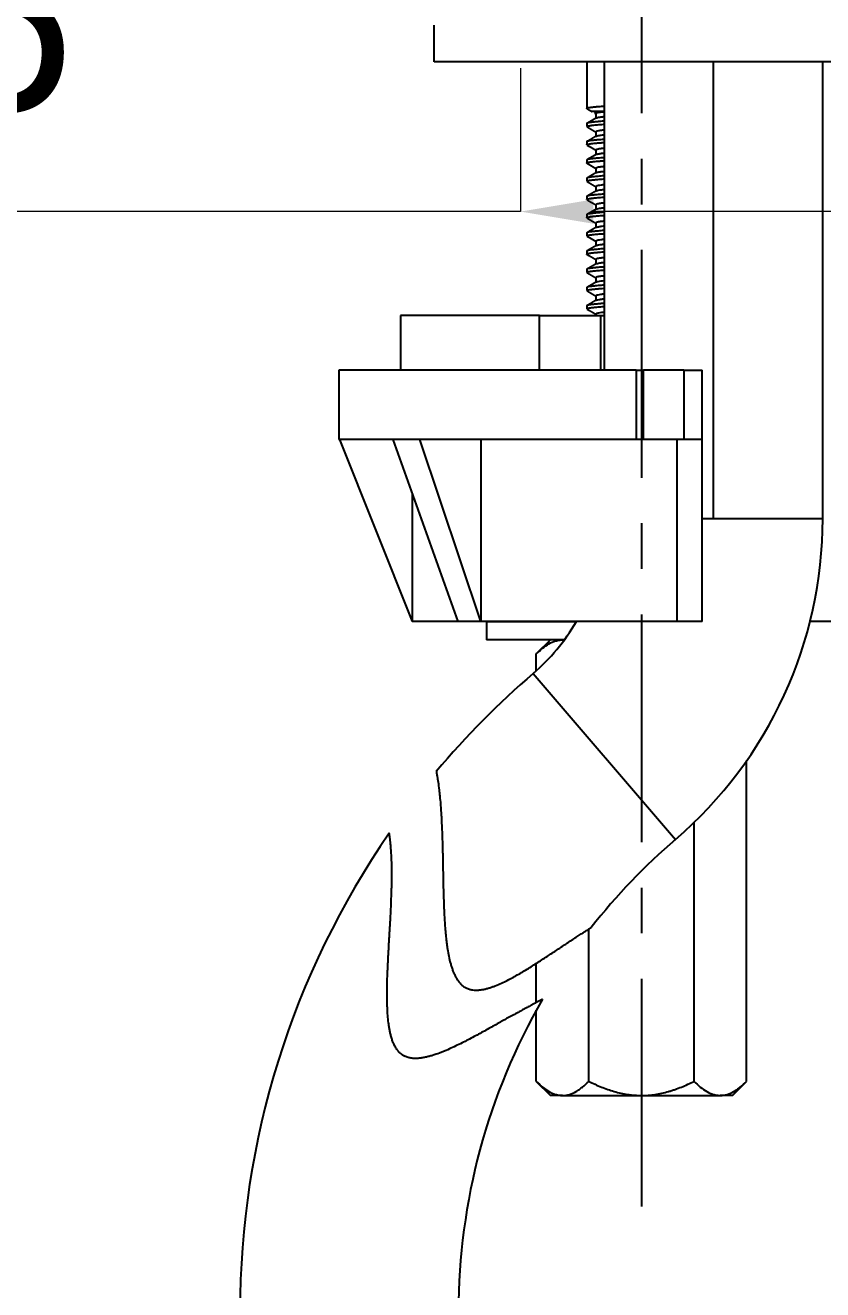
# Model space of a CAD drawing. Extents: x 0 to 1354, y 0 to 992.
# Drawn here: x 294.3 to 338.1, y 211.8 to 281.2 of the extents above; entities that cross this region are included whole.
import ezdxf

# ---------------------------------------------------------------- set-up
doc = ezdxf.new("R2010")
doc.units = 0
doc.header["$LTSCALE"] = 10
doc.header["$MEASUREMENT"] = 0
doc.header["$PDMODE"] = 3
doc.header["$PDSIZE"] = -10
doc.linetypes.add('CENTER', pattern=[2, 1.25, -0.25, 0.25, -0.25])
doc.layers.get('0').update_dxf_attribs({"linetype": 'CONTINUOUS'})
doc.layers.get('DEFPOINTS').update_dxf_attribs({"linetype": 'CONTINUOUS'})
doc.layers.add('1', color=7, linetype='CONTINUOUS')
doc.layers.add('W', color=7, linetype='CONTINUOUS')
doc.styles.add('Daelim Dimension', font='')
doc.styles.get('Daelim Dimension').set_extended_font_data('나눔고딕')
doc.dimstyles.new('DEFAULT', dxfattribs={"dimscale": 2, "dimtxt": 2, "dimasz": 2, "dimexe": 0, "dimexo": 2, "dimgap": 1, "dimtad": 1, "dimdec": 1, "dimzin": 9, "dimdsep": 46, "dimtxsty": 'Daelim Dimension', "dimcen": 0.5, "dimclrd": 252, "dimclre": 252, "dimclrt": 3, "dimadec": 1, "dimazin": 0, "dimtfac": 1, "dimtdec": 1, "dimtix": 1, "dimtmove": 0, "dimatfit": 3, "dimfxl": 1, "dimtolj": 1, "dimtzin": 1, "dimlwd": 9, "dimlwe": 9, "dimarcsym": 0})

# ---------------------------------------------------------------- blocks, each defined once
blk = doc.blocks.new('*D0')
at = {"color": 5, "lineweight": 9, "ltscale": 0.5, "transparency": 16777216}
for p, q in [((321.493, 278.817), (321.493, 270.945)), ((356.493, 278.817), (356.493, 270.945)), ((321.493, 270.945), (210.504, 270.945)), ((352.493, 270.945), (325.493, 270.945))]:
    blk.add_line(p, q, dxfattribs=at)
at = {"color": 5, "ltscale": 0.5, "transparency": 16777216}
for points in [[(325.493, 271.611), (325.493, 270.278), (321.493, 270.945)], [(352.493, 271.611), (352.493, 270.278), (356.493, 270.945)]]:
    blk.add_solid(points, dxfattribs=at)
at = {"layer": 'DEFPOINTS', "color": 0, "ltscale": 0.5, "transparency": 16777216}
for p in [(321.493, 282.817), (356.493, 282.817), (356.493, 270.945)]:
    blk.add_point(p, dxfattribs=at)
at = {"color": 7, "ltscale": 0.5, "transparency": 16777216, "insert": (256.088, 280.929), "char_height": 10, "attachment_point": 5, "style": 'Daelim Dimension'}
blk.add_mtext('\\A1;설치구멍 {\\H1.25x;\\C256;Ø}35', dxfattribs=at)

msp = doc.modelspace()

# ---------------------------------------------------------------- linework, layer by layer
at = {"layer": '1', "color": 7, "linetype": 'Continuous', "lineweight": -3}
for p, q in [((316.76, 279.168), (316.76, 281.168)), ((361.26, 279.168), (316.76, 279.168)), ((325.135, 279.168), (325.135, 276.606)), ((326.091, 279.167), (326.091, 262.241)), ((332.091, 254.078), (332.091, 279.167)), ((338.091, 254.078), (338.091, 279.167)), ((325.635, 276.44), (325.574, 276.379)), ((325.635, 276.318), (325.635, 276.072)), ((325.135, 275.775), (325.135, 275.606)), ((325.635, 275.317), (325.635, 275.072)), ((325.135, 274.774), (325.135, 274.607)), ((325.635, 274.318), (325.635, 274.072)), ((325.135, 273.774), (325.135, 273.606)), ((325.135, 272.775), (325.135, 272.607)), ((325.635, 273.318), (325.635, 273.072)), ((325.635, 272.317), (325.635, 272.072)), ((325.135, 271.774), (325.135, 271.606)), ((325.635, 271.318), (325.635, 271.072)), ((325.135, 270.775), (325.135, 270.606)), ((325.635, 270.317), (325.635, 270.072)), ((325.135, 269.774), (325.135, 269.607)), ((325.635, 269.318), (325.635, 269.072)), ((325.135, 268.774), (325.135, 268.606)), ((325.635, 268.318), (325.635, 268.072)), ((325.135, 267.775), (325.135, 267.607)), ((325.635, 267.317), (325.635, 267.072)), ((325.135, 266.774), (325.135, 266.606)), ((325.135, 265.775), (325.135, 265.606)), ((325.635, 266.318), (325.635, 266.072)), ((322.532, 265.241), (314.91, 265.241)), ((314.91, 265.241), (314.91, 262.241)), ((322.532, 265.241), (325.91, 265.241)), ((322.532, 262.241), (322.532, 265.241)), ((325.635, 265.317), (325.635, 265.241)), ((325.91, 265.241), (326.091, 265.241)), ((325.91, 262.241), (325.91, 265.241)), ((327.843, 262.241), (311.51, 262.241)), ((311.51, 262.241), (311.51, 258.441)), ((327.843, 262.241), (328.249, 262.241)), ((327.843, 262.241), (327.843, 258.441)), ((330.465, 262.241), (328.249, 262.241)), ((328.249, 258.441), (328.249, 262.241)), ((330.465, 262.241), (331.465, 262.241)), ((330.465, 262.241), (330.465, 258.441)), ((331.465, 258.441), (331.465, 262.241)), ((311.51, 258.441), (311.549, 258.441)), ((311.549, 258.441), (315.543, 248.441)), ((314.48, 258.441), (311.549, 258.441)), ((314.479, 258.439), (318.062, 248.441)), ((315.96, 258.441), (314.497, 258.441)), ((319.312, 248.441), (315.96, 258.441)), ((327.843, 258.441), (315.96, 258.441)), ((319.312, 258.441), (319.312, 248.441)), ((328.249, 258.441), (327.843, 258.441)), ((330.465, 258.441), (328.249, 258.441)), ((330.085, 258.441), (330.085, 248.441)), ((331.465, 258.441), (330.465, 258.441)), ((331.465, 248.441), (331.465, 258.441)), ((315.543, 255.468), (315.543, 248.441)), ((332.091, 254.078), (331.465, 254.078)), ((338.091, 254.078), (332.091, 254.078)), ((318.062, 248.441), (315.543, 248.441)), ((319.312, 248.441), (318.062, 248.441)), ((330.085, 248.441), (319.312, 248.441)), ((319.635, 248.44), (324.564, 248.44)), ((319.635, 248.44), (319.635, 247.44)), ((331.465, 248.441), (330.085, 248.441)), ((339.01, 248.441), (337.395, 248.441)), ((323.905, 247.44), (319.635, 247.44)), ((323.135, 247.44), (322.362, 246.667)), ((322.362, 245.746), (322.362, 246.667)), ((322.193, 245.599), (330.005, 236.49)), ((333.909, 223.214), (333.909, 240.799)), ((331.022, 223.214), (331.022, 237.416)), ((325.248, 223.214), (325.248, 231.576)), ((322.362, 227.537), (322.362, 229.695)), ((322.362, 223.214), (322.362, 227.111)), ((322.362, 223.214), (323.135, 222.44)), ((333.135, 222.44), (333.909, 223.214)), ((323.805, 222.44), (323.135, 222.44)), ((323.805, 222.44), (328.135, 222.44)), ((328.135, 222.44), (332.465, 222.44)), ((333.135, 222.44), (332.465, 222.44))]:
    msp.add_line(p, q, dxfattribs=at)
for centre, radius, start, end in [((314.921, 254.078), 23.17, 310.61688, 0), ((314.921, 254.078), 11.17, 310.61688, 329.69188), ((352.227, 210.578), 46.136, 130.61688, 140.02549), ((352.227, 210.578), 46.136, 145.31781, 180), ((352.227, 210.578), 34.136, 130.61688, 141.86291), ((352.227, 210.578), 34.136, 149.86664, 180)]:
    msp.add_arc(centre, radius, start, end, dxfattribs=at)
msp.add_ellipse((338.803, 190.273), major_axis=(-24.434, 68.126), ratio=0.178431, start_param=6.272719, end_param=6.274059, dxfattribs=at)
for points, knots in [([(325.135, 276.606), (325.135, 276.606), (325.135, 276.607), (325.137, 276.612), (325.141, 276.617), (325.165, 276.63), (325.193, 276.64), (325.246, 276.651), (325.257, 276.653), (325.282, 276.658), (325.295, 276.66), (325.336, 276.667), (325.367, 276.671), (325.467, 276.684), (325.546, 276.692), (325.66, 276.703), (325.683, 276.705), (325.732, 276.709), (325.757, 276.711), (325.833, 276.717), (325.887, 276.721), (325.981, 276.729), (326.021, 276.731), (326.062, 276.735)], [0, 0, 0, 0, 0.018278, 0.018278, 0.119555, 0.119555, 0.322107, 0.322107, 0.372745, 0.372745, 0.423384, 0.423384, 0.52466, 0.52466, 0.727212, 0.727212, 0.777851, 0.777851, 0.828489, 0.828489, 0.929765, 0.929765, 1, 1, 1, 1]), ([(325.15, 276.59), (325.147, 276.592), (325.144, 276.593), (325.141, 276.596), (325.139, 276.598), (325.138, 276.599)], [0, 0, 0, 0, 0.560519, 0.560519, 1, 1, 1, 1]), ([(326.079, 276.44), (326.056, 276.44), (326.034, 276.44), (325.996, 276.44), (325.98, 276.44), (325.947, 276.44), (325.931, 276.44), (325.854, 276.44), (325.797, 276.44), (325.695, 276.44), (325.649, 276.44), (325.589, 276.44), (325.57, 276.44), (325.535, 276.44), (325.52, 276.44), (325.477, 276.44), (325.455, 276.44), (325.423, 276.44), (325.413, 276.44), (325.409, 276.44), (325.408, 276.44), (325.408, 276.44), (325.408, 276.44), (325.409, 276.44)], [0, 0, 0, 0, 0.051272, 0.051272, 0.091549, 0.091549, 0.131826, 0.131826, 0.292934, 0.292934, 0.454042, 0.454042, 0.534595, 0.534595, 0.615149, 0.615149, 0.776257, 0.776257, 0.937365, 0.937365, 0.977642, 0.977642, 1, 1, 1, 1]), ([(325.557, 276.362), (325.56, 276.366), (325.568, 276.369), (325.589, 276.375), (325.602, 276.378), (325.626, 276.382), (325.634, 276.384), (325.653, 276.387), (325.663, 276.388), (325.717, 276.396), (325.771, 276.401), (325.868, 276.41), (325.902, 276.413), (325.959, 276.417), (325.978, 276.418), (326.019, 276.421), (326.04, 276.422), (326.069, 276.424), (326.077, 276.425), (326.085, 276.425)], [0, 0, 0, 0, 0.160835, 0.160835, 0.296556, 0.296556, 0.364417, 0.364417, 0.432278, 0.432278, 0.70372, 0.70372, 0.839442, 0.839442, 0.907302, 0.907302, 0.975163, 0.975163, 1, 1, 1, 1]), ([(326.073, 276.414), (326.039, 276.41), (326.006, 276.406), (325.958, 276.4), (325.941, 276.398), (325.909, 276.394), (325.894, 276.392), (325.82, 276.381), (325.772, 276.372), (325.715, 276.359), (325.699, 276.354), (325.678, 276.348), (325.672, 276.345), (325.661, 276.341), (325.656, 276.338), (325.641, 276.33), (325.635, 276.323), (325.635, 276.317)], [0, 0, 0, 0, 0.120652, 0.120652, 0.188587, 0.188587, 0.256522, 0.256522, 0.528261, 0.528261, 0.664131, 0.664131, 0.732066, 0.732066, 0.800001, 0.800001, 1, 1, 1, 1]), ([(326.059, 275.903), (326.002, 275.899), (325.946, 275.895), (325.879, 275.889), (325.866, 275.888), (325.84, 275.886), (325.801, 275.882), (325.763, 275.879), (325.691, 275.872), (325.645, 275.868), (325.516, 275.854), (325.441, 275.846), (325.361, 275.835), (325.346, 275.833), (325.317, 275.829), (325.304, 275.827), (325.265, 275.82), (325.243, 275.816), (325.185, 275.804), (325.159, 275.796), (325.142, 275.786), (325.14, 275.784), (325.136, 275.779), (325.135, 275.777), (325.135, 275.775), (325.135, 275.775), (325.135, 275.774)], [0, 0, 0, 0, 0.098726, 0.098726, 0.123607, 0.123607, 0.148487, 0.198249, 0.198249, 0.297771, 0.297771, 0.496816, 0.496816, 0.546577, 0.546577, 0.596338, 0.596338, 0.695861, 0.695861, 0.894905, 0.894905, 0.944667, 0.944667, 0.994428, 0.994428, 1, 1, 1, 1]), ([(325.135, 275.605), (325.135, 275.614), (325.147, 275.623), (325.184, 275.636), (325.2, 275.64), (325.229, 275.647), (325.239, 275.65), (325.261, 275.654), (325.273, 275.656), (325.336, 275.667), (325.398, 275.676), (325.509, 275.688), (325.549, 275.692), (325.613, 275.698), (325.636, 275.7), (325.681, 275.705), (325.705, 275.707), (325.825, 275.717), (325.931, 275.725), (326.05, 275.734), (326.054, 275.734), (326.057, 275.734)], [0, 0, 0, 0, 0.197453, 0.197453, 0.296975, 0.296975, 0.346737, 0.346737, 0.396498, 0.396498, 0.595542, 0.595542, 0.695064, 0.695064, 0.744825, 0.744825, 0.794586, 0.794586, 0.993631, 0.993631, 1, 1, 1, 1]), ([(325.647, 276.079), (325.654, 276.083), (325.663, 276.087), (325.681, 276.093), (325.688, 276.095), (325.703, 276.1), (325.711, 276.102), (325.755, 276.112), (325.801, 276.121), (325.885, 276.134), (325.931, 276.14), (325.983, 276.147), (326.018, 276.152), (326.037, 276.154), (326.062, 276.157), (326.068, 276.158), (326.074, 276.158)], [0, 0, 0, 0, 0.160157, 0.160157, 0.241537, 0.241537, 0.322917, 0.322917, 0.648438, 0.648438, 0.811198, 0.892579, 0.892579, 0.973959, 0.973959, 1, 1, 1, 1]), ([(326.059, 274.903), (326.002, 274.899), (325.948, 274.895), (325.843, 274.886), (325.792, 274.881), (325.719, 274.875), (325.695, 274.872), (325.649, 274.868), (325.626, 274.866), (325.517, 274.855), (325.442, 274.846), (325.316, 274.829), (325.264, 274.821), (325.185, 274.804), (325.159, 274.796), (325.139, 274.784), (325.136, 274.78), (325.135, 274.775), (325.135, 274.775), (325.135, 274.775)], [0, 0, 0, 0, 0.097134, 0.097134, 0.196656, 0.196656, 0.246417, 0.246417, 0.296178, 0.296178, 0.495223, 0.495223, 0.694267, 0.694267, 0.893312, 0.893312, 0.992834, 0.992834, 1, 1, 1, 1]), ([(326.058, 275.412), (326.014, 275.407), (325.974, 275.403), (325.904, 275.393), (325.874, 275.389), (325.833, 275.383), (325.819, 275.38), (325.794, 275.376), (325.782, 275.374), (325.727, 275.363), (325.693, 275.354), (325.659, 275.34), (325.65, 275.336), (325.642, 275.329), (325.639, 275.327), (325.636, 275.322), (325.635, 275.32), (325.635, 275.317), (325.635, 275.317), (325.635, 275.317)], [0, 0, 0, 0, 0.159293, 0.159293, 0.297569, 0.297569, 0.366706, 0.366706, 0.435844, 0.435844, 0.712394, 0.712394, 0.850669, 0.850669, 0.919807, 0.919807, 0.988944, 0.988944, 1, 1, 1, 1]), ([(325.65, 275.081), (325.651, 275.081), (325.652, 275.081), (325.656, 275.084), (325.661, 275.086), (325.688, 275.096), (325.72, 275.105), (325.785, 275.117), (325.809, 275.122), (325.849, 275.128), (325.864, 275.13), (325.893, 275.135), (325.909, 275.137), (325.966, 275.145), (326.011, 275.151), (326.06, 275.157)], [0, 0, 0, 0, 0.015627, 0.015627, 0.100545, 0.100545, 0.440219, 0.440219, 0.610055, 0.610055, 0.694974, 0.694974, 0.779892, 0.779892, 1, 1, 1, 1]), ([(325.135, 274.605), (325.135, 274.609), (325.138, 274.614), (325.146, 274.619), (325.148, 274.621), (325.152, 274.623), (325.154, 274.624), (325.161, 274.627), (325.166, 274.63), (325.198, 274.641), (325.236, 274.65), (325.312, 274.663), (325.34, 274.667), (325.387, 274.674), (325.404, 274.676), (325.438, 274.68), (325.456, 274.682), (325.55, 274.693), (325.635, 274.701), (325.779, 274.713), (325.83, 274.717), (325.909, 274.723), (325.937, 274.725), (325.993, 274.73), (326.021, 274.732), (326.057, 274.734), (326.064, 274.735), (326.07, 274.735)], [0, 0, 0, 0, 0.098892, 0.098892, 0.123616, 0.123616, 0.148339, 0.148339, 0.197785, 0.197785, 0.39557, 0.39557, 0.494462, 0.494462, 0.543908, 0.543908, 0.593355, 0.593355, 0.791139, 0.791139, 0.890032, 0.890032, 0.939478, 0.939478, 0.988924, 0.988924, 1, 1, 1, 1]), ([(326.074, 274.414), (326.067, 274.413), (326.06, 274.412), (326.035, 274.41), (326.016, 274.407), (325.927, 274.397), (325.866, 274.388), (325.79, 274.375), (325.756, 274.369), (325.727, 274.362), (325.71, 274.357), (325.702, 274.355), (325.665, 274.344), (325.646, 274.335), (325.636, 274.323), (325.635, 274.32), (325.635, 274.317)], [0, 0, 0, 0, 0.02337, 0.02337, 0.091305, 0.091305, 0.363045, 0.363045, 0.498915, 0.56685, 0.56685, 0.634785, 0.634785, 0.906525, 0.906525, 1, 1, 1, 1]), ([(325.648, 274.079), (325.657, 274.085), (325.673, 274.091), (325.702, 274.099), (325.71, 274.101), (325.728, 274.106), (325.737, 274.108), (325.768, 274.114), (325.791, 274.118), (325.867, 274.131), (325.928, 274.14), (326.016, 274.151), (326.035, 274.154), (326.063, 274.157), (326.073, 274.158), (326.083, 274.159)], [0, 0, 0, 0, 0.234536, 0.234536, 0.315077, 0.315077, 0.395618, 0.395618, 0.556701, 0.556701, 0.878865, 0.878865, 0.959407, 0.959407, 1, 1, 1, 1]), ([(326.072, 273.904), (326.07, 273.904), (326.069, 273.904), (326.038, 273.901), (326.009, 273.899), (325.953, 273.895), (325.925, 273.893), (325.791, 273.882), (325.694, 273.873), (325.564, 273.859), (325.524, 273.855), (325.467, 273.848), (325.449, 273.846), (325.413, 273.842), (325.397, 273.84), (325.317, 273.829), (325.265, 273.821), (325.206, 273.809), (325.19, 273.805), (325.17, 273.798), (325.164, 273.796), (325.154, 273.792), (325.15, 273.79), (325.139, 273.784), (325.136, 273.78), (325.135, 273.775), (325.135, 273.775), (325.135, 273.775)], [0, 0, 0, 0, 0.002373, 0.002373, 0.051819, 0.051819, 0.101266, 0.101266, 0.29905, 0.29905, 0.397943, 0.397943, 0.447389, 0.447389, 0.496835, 0.496835, 0.69462, 0.69462, 0.793512, 0.793512, 0.842958, 0.842958, 0.892404, 0.892404, 0.991297, 0.991297, 1, 1, 1, 1]), ([(325.152, 273.589), (325.15, 273.59), (325.147, 273.592), (325.142, 273.595), (325.14, 273.597), (325.136, 273.601), (325.135, 273.603), (325.135, 273.614), (325.148, 273.623), (325.186, 273.637), (325.202, 273.641), (325.231, 273.648), (325.241, 273.65), (325.263, 273.654), (325.276, 273.657), (325.339, 273.668), (325.402, 273.676), (325.551, 273.693), (325.637, 273.701), (325.758, 273.711), (325.783, 273.713), (325.834, 273.717), (325.861, 273.719), (325.94, 273.726), (325.996, 273.73), (326.056, 273.734), (326.057, 273.734), (326.059, 273.735)], [0, 0, 0, 0, 0.02613, 0.02613, 0.070269, 0.070269, 0.114407, 0.114407, 0.290961, 0.290961, 0.379238, 0.379238, 0.423376, 0.423376, 0.467514, 0.467514, 0.644068, 0.644068, 0.820622, 0.820622, 0.86476, 0.86476, 0.908899, 0.908899, 0.997175, 0.997175, 1, 1, 1, 1]), ([(326.059, 273.412), (326.024, 273.408), (325.99, 273.404), (325.925, 273.396), (325.894, 273.392), (325.807, 273.379), (325.714, 273.361), (325.663, 273.343), (325.645, 273.332), (325.642, 273.329), (325.638, 273.325), (325.637, 273.323), (325.635, 273.319), (325.635, 273.318), (325.635, 273.317)], [0, 0, 0, 0, 0.129424, 0.129424, 0.267699, 0.267699, 0.544247, 0.820795, 0.820795, 0.889932, 0.889932, 0.959069, 0.959069, 1, 1, 1, 1]), ([(326.061, 272.903), (326.006, 272.899), (325.953, 272.895), (325.849, 272.886), (325.798, 272.882), (325.699, 272.873), (325.653, 272.868), (325.522, 272.855), (325.447, 272.846), (325.351, 272.834), (325.322, 272.829), (325.283, 272.823), (325.27, 272.821), (325.247, 272.817), (325.237, 272.815), (325.187, 272.805), (325.161, 272.797), (325.14, 272.784), (325.136, 272.78), (325.135, 272.776), (325.135, 272.775), (325.135, 272.775)], [0, 0, 0, 0, 0.093948, 0.093948, 0.193471, 0.193471, 0.292993, 0.292993, 0.492037, 0.492037, 0.591559, 0.591559, 0.64132, 0.64132, 0.691081, 0.691081, 0.890125, 0.890125, 0.989647, 0.989647, 1, 1, 1, 1]), ([(325.135, 272.605), (325.135, 272.605), (325.135, 272.606), (325.135, 272.614), (325.148, 272.623), (325.177, 272.633), (325.181, 272.635), (325.188, 272.637), (325.2, 272.64), (325.213, 272.644), (325.242, 272.65), (325.264, 272.655), (325.341, 272.668), (325.403, 272.676), (325.497, 272.687), (325.517, 272.689), (325.558, 272.693), (325.62, 272.699), (325.689, 272.705), (325.834, 272.717), (325.94, 272.726), (326.061, 272.735), (326.066, 272.735), (326.07, 272.735)], [0, 0, 0, 0, 0.003169, 0.003169, 0.200953, 0.200953, 0.225676, 0.225676, 0.250399, 0.299845, 0.299845, 0.398737, 0.398737, 0.596521, 0.596521, 0.645967, 0.645967, 0.695413, 0.794305, 0.794305, 0.992089, 0.992089, 1, 1, 1, 1]), ([(325.649, 273.08), (325.65, 273.081), (325.651, 273.081), (325.656, 273.084), (325.661, 273.086), (325.671, 273.09), (325.677, 273.092), (325.698, 273.098), (325.714, 273.103), (325.77, 273.115), (325.818, 273.124), (325.891, 273.135), (325.907, 273.137), (325.939, 273.141), (325.955, 273.143), (326.001, 273.149), (326.031, 273.153), (326.062, 273.157)], [0, 0, 0, 0, 0.021502, 0.021502, 0.105508, 0.105508, 0.189513, 0.189513, 0.357524, 0.357524, 0.693547, 0.693547, 0.777553, 0.777553, 0.861558, 0.861558, 1, 1, 1, 1]), ([(326.081, 272.415), (326.081, 272.415), (326.08, 272.415), (326.06, 272.412), (326.041, 272.41), (325.986, 272.404), (325.952, 272.4), (325.857, 272.387), (325.804, 272.378), (325.75, 272.367), (325.74, 272.365), (325.721, 272.36), (325.713, 272.358), (325.689, 272.351), (325.675, 272.347), (325.645, 272.334), (325.635, 272.325), (325.635, 272.317)], [0, 0, 0, 0, 0.002693, 0.002693, 0.070042, 0.070042, 0.20474, 0.20474, 0.474137, 0.474137, 0.541486, 0.541486, 0.608835, 0.608835, 0.743533, 0.743533, 1, 1, 1, 1]), ([(325.648, 272.079), (325.654, 272.083), (325.663, 272.087), (325.686, 272.095), (325.701, 272.099), (325.727, 272.105), (325.736, 272.108), (325.756, 272.112), (325.767, 272.114), (325.825, 272.125), (325.913, 272.138), (326.025, 272.152), (326.069, 272.158)], [0, 0, 0, 0, 0.152632, 0.152632, 0.317106, 0.317106, 0.399343, 0.399343, 0.481579, 0.481579, 0.810527, 1, 1, 1, 1]), ([(326.072, 271.904), (326.014, 271.9), (325.958, 271.895), (325.798, 271.882), (325.7, 271.873), (325.591, 271.862), (325.57, 271.86), (325.529, 271.855), (325.509, 271.853), (325.452, 271.847), (325.416, 271.842), (325.32, 271.83), (325.268, 271.821), (325.218, 271.811), (325.209, 271.809), (325.192, 271.805), (325.185, 271.803), (325.164, 271.797), (325.144, 271.789), (325.136, 271.78), (325.135, 271.776), (325.135, 271.775), (325.135, 271.775)], [0, 0, 0, 0, 0.098101, 0.098101, 0.295886, 0.295886, 0.345333, 0.345333, 0.394779, 0.394779, 0.493671, 0.493671, 0.691456, 0.691456, 0.740903, 0.740903, 0.790349, 0.790349, 0.889242, 0.988134, 0.988134, 1, 1, 1, 1]), ([(325.135, 271.605), (325.135, 271.606), (325.135, 271.606), (325.135, 271.608), (325.136, 271.61), (325.14, 271.615), (325.142, 271.617), (325.152, 271.624), (325.162, 271.628), (325.201, 271.642), (325.24, 271.651), (325.304, 271.661), (325.317, 271.664), (325.339, 271.667), (325.346, 271.668), (325.362, 271.67), (325.401, 271.676), (325.444, 271.681), (325.556, 271.693), (325.642, 271.701), (325.763, 271.712), (325.788, 271.714), (325.84, 271.718), (325.866, 271.72), (325.947, 271.726), (326.003, 271.73), (326.061, 271.735)], [0, 0, 0, 0, 0.004781, 0.004781, 0.054542, 0.054542, 0.104303, 0.104303, 0.203825, 0.203825, 0.402869, 0.402869, 0.45263, 0.45263, 0.47751, 0.47751, 0.502391, 0.601913, 0.601913, 0.800956, 0.800956, 0.850717, 0.850717, 0.900478, 0.900478, 1, 1, 1, 1]), ([(326.06, 271.412), (326.033, 271.409), (326.007, 271.406), (325.964, 271.401), (325.947, 271.399), (325.915, 271.395), (325.899, 271.393), (325.854, 271.386), (325.827, 271.382), (325.754, 271.369), (325.715, 271.36), (325.68, 271.348), (325.674, 271.346), (325.663, 271.342), (325.658, 271.339), (325.646, 271.332), (325.64, 271.328), (325.636, 271.321), (325.635, 271.319), (325.635, 271.317)], [0, 0, 0, 0, 0.099557, 0.099557, 0.168694, 0.168694, 0.237832, 0.237832, 0.376106, 0.376106, 0.652655, 0.652655, 0.721792, 0.721792, 0.790929, 0.790929, 0.929203, 0.929203, 1, 1, 1, 1]), ([(326.063, 270.903), (326.01, 270.899), (325.958, 270.895), (325.882, 270.889), (325.855, 270.887), (325.803, 270.882), (325.778, 270.88), (325.704, 270.873), (325.658, 270.869), (325.528, 270.856), (325.452, 270.847), (325.371, 270.836), (325.355, 270.834), (325.326, 270.83), (325.312, 270.828), (325.272, 270.821), (325.249, 270.817), (325.189, 270.805), (325.162, 270.797), (325.144, 270.787), (325.141, 270.785), (325.138, 270.782), (325.137, 270.781), (325.136, 270.779), (325.135, 270.777), (325.135, 270.775), (325.135, 270.775)], [0, 0, 0, 0, 0.090765, 0.090765, 0.140526, 0.140526, 0.190287, 0.190287, 0.28981, 0.28981, 0.488856, 0.488856, 0.538617, 0.538617, 0.588378, 0.588378, 0.687901, 0.687901, 0.886946, 0.886946, 0.936708, 0.936708, 0.961588, 0.961588, 0.986469, 1, 1, 1, 1]), ([(325.135, 270.605), (325.135, 270.606), (325.135, 270.606), (325.136, 270.615), (325.149, 270.624), (325.182, 270.635), (325.189, 270.637), (325.206, 270.642), (325.215, 270.644), (325.244, 270.651), (325.267, 270.655), (325.344, 270.668), (325.408, 270.677), (325.52, 270.689), (325.561, 270.693), (325.615, 270.699), (325.627, 270.7), (325.649, 270.702), (325.683, 270.705), (325.719, 270.708), (325.84, 270.718), (325.945, 270.726), (326.06, 270.735)], [0, 0, 0, 0, 0.00637, 0.00637, 0.205415, 0.205415, 0.255176, 0.255176, 0.304937, 0.304937, 0.404459, 0.404459, 0.603504, 0.603504, 0.703026, 0.703026, 0.727906, 0.727906, 0.752787, 0.802548, 0.802548, 1, 1, 1, 1]), ([(325.648, 271.079), (325.653, 271.082), (325.658, 271.085), (325.671, 271.09), (325.677, 271.092), (325.69, 271.096), (325.698, 271.098), (325.738, 271.109), (325.781, 271.117), (325.86, 271.13), (325.904, 271.136), (325.954, 271.143), (325.988, 271.148), (326.006, 271.15), (326.039, 271.154), (326.055, 271.156), (326.071, 271.158)], [0, 0, 0, 0, 0.10921, 0.10921, 0.191447, 0.191447, 0.273684, 0.273684, 0.602632, 0.602632, 0.767106, 0.849343, 0.849343, 0.931579, 0.931579, 1, 1, 1, 1]), ([(326.06, 270.412), (326.056, 270.412), (326.052, 270.411), (325.972, 270.403), (325.907, 270.394), (325.838, 270.383), (325.824, 270.381), (325.799, 270.377), (325.787, 270.375), (325.753, 270.368), (325.733, 270.363), (325.681, 270.35), (325.658, 270.341), (325.642, 270.33), (325.64, 270.327), (325.637, 270.323), (325.636, 270.321), (325.635, 270.318), (325.635, 270.317), (325.635, 270.317)], [0, 0, 0, 0, 0.015487, 0.015487, 0.292036, 0.292036, 0.361173, 0.361173, 0.430311, 0.430311, 0.568585, 0.568585, 0.845134, 0.845134, 0.914272, 0.914272, 0.983409, 0.983409, 1, 1, 1, 1]), ([(325.65, 270.08), (325.652, 270.082), (325.655, 270.083), (325.676, 270.093), (325.706, 270.101), (325.766, 270.114), (325.788, 270.118), (325.826, 270.124), (325.84, 270.127), (325.868, 270.131), (325.883, 270.133), (325.945, 270.142), (325.998, 270.149), (326.057, 270.156)], [0, 0, 0, 0, 0.057067, 0.057067, 0.39674, 0.39674, 0.566577, 0.566577, 0.651495, 0.651495, 0.736414, 0.736414, 1, 1, 1, 1]), ([(326.062, 269.903), (326.01, 269.899), (325.96, 269.895), (325.858, 269.887), (325.807, 269.883), (325.733, 269.876), (325.709, 269.874), (325.662, 269.869), (325.64, 269.867), (325.529, 269.856), (325.453, 269.847), (325.324, 269.83), (325.271, 269.822), (325.226, 269.813), (325.221, 269.812), (325.211, 269.81), (325.198, 269.806), (325.186, 269.803), (325.166, 269.797), (325.145, 269.789), (325.136, 269.781), (325.135, 269.776), (325.135, 269.775), (325.135, 269.774)], [0, 0, 0, 0, 0.088608, 0.088608, 0.1875, 0.1875, 0.236946, 0.236946, 0.286392, 0.286392, 0.484177, 0.484177, 0.681962, 0.681962, 0.706685, 0.706685, 0.731408, 0.780854, 0.780854, 0.879746, 0.978639, 0.978639, 1, 1, 1, 1]), ([(325.135, 269.605), (325.135, 269.606), (325.135, 269.606), (325.136, 269.611), (325.139, 269.615), (325.15, 269.622), (325.154, 269.624), (325.164, 269.629), (325.17, 269.631), (325.203, 269.642), (325.242, 269.651), (325.32, 269.664), (325.349, 269.668), (325.397, 269.675), (325.413, 269.677), (325.449, 269.681), (325.467, 269.683), (325.562, 269.694), (325.648, 269.702), (325.794, 269.714), (325.845, 269.718), (325.925, 269.724), (325.953, 269.727), (325.995, 269.73), (326.01, 269.731), (326.038, 269.733), (326.053, 269.734), (326.069, 269.735), (326.071, 269.735), (326.073, 269.736)], [0, 0, 0, 0, 0.007912, 0.007912, 0.106804, 0.106804, 0.15625, 0.15625, 0.205697, 0.205697, 0.403481, 0.403481, 0.502374, 0.502374, 0.55182, 0.55182, 0.601266, 0.601266, 0.799051, 0.799051, 0.897943, 0.897943, 0.947389, 0.947389, 0.972113, 0.972113, 0.996836, 0.996836, 1, 1, 1, 1]), ([(326.069, 269.413), (326.047, 269.411), (326.026, 269.409), (325.969, 269.402), (325.936, 269.398), (325.843, 269.385), (325.792, 269.376), (325.73, 269.363), (325.712, 269.358), (325.689, 269.351), (325.683, 269.349), (325.67, 269.345), (325.665, 269.342), (325.643, 269.332), (325.635, 269.324), (325.635, 269.317)], [0, 0, 0, 0, 0.077851, 0.077851, 0.214913, 0.214913, 0.489035, 0.489035, 0.626097, 0.626097, 0.694627, 0.694627, 0.763158, 0.763158, 1, 1, 1, 1]), ([(326.075, 268.904), (326.049, 268.902), (326.023, 268.9), (325.969, 268.896), (325.941, 268.894), (325.806, 268.883), (325.708, 268.874), (325.577, 268.861), (325.536, 268.856), (325.478, 268.85), (325.459, 268.847), (325.433, 268.844), (325.424, 268.843), (325.407, 268.841), (325.398, 268.84), (325.325, 268.83), (325.272, 268.822), (325.212, 268.81), (325.195, 268.806), (325.174, 268.8), (325.167, 268.798), (325.157, 268.794), (325.152, 268.792), (325.141, 268.785), (325.136, 268.781), (325.135, 268.776), (325.135, 268.775), (325.135, 268.775)], [0, 0, 0, 0, 0.043908, 0.043908, 0.093355, 0.093355, 0.29114, 0.29114, 0.390033, 0.390033, 0.43948, 0.43948, 0.464203, 0.464203, 0.488926, 0.488926, 0.686712, 0.686712, 0.785604, 0.785604, 0.835051, 0.835051, 0.884497, 0.884497, 0.98339, 0.98339, 1, 1, 1, 1]), ([(325.147, 268.592), (325.146, 268.593), (325.145, 268.593), (325.141, 268.596), (325.138, 268.598), (325.136, 268.602), (325.135, 268.605), (325.136, 268.615), (325.15, 268.624), (325.19, 268.638), (325.207, 268.642), (325.237, 268.649), (325.247, 268.651), (325.27, 268.656), (325.283, 268.658), (325.348, 268.669), (325.412, 268.677), (325.525, 268.69), (325.566, 268.694), (325.631, 268.7), (325.653, 268.702), (325.7, 268.706), (325.724, 268.708), (325.841, 268.718), (325.942, 268.726), (326.051, 268.734)], [0, 0, 0, 0, 0.01662, 0.01662, 0.061778, 0.061778, 0.106937, 0.106937, 0.287573, 0.287573, 0.377891, 0.377891, 0.42305, 0.42305, 0.468209, 0.468209, 0.648844, 0.648844, 0.739162, 0.739162, 0.784321, 0.784321, 0.82948, 0.82948, 1, 1, 1, 1]), ([(325.647, 269.079), (325.655, 269.084), (325.667, 269.089), (325.689, 269.096), (325.697, 269.098), (325.713, 269.102), (325.722, 269.104), (325.75, 269.111), (325.771, 269.115), (325.843, 269.128), (325.901, 269.136), (325.986, 269.147), (326.004, 269.15), (326.04, 269.154), (326.059, 269.156), (326.079, 269.159), (326.08, 269.159), (326.08, 269.159)], [0, 0, 0, 0, 0.193299, 0.193299, 0.273841, 0.273841, 0.354382, 0.354382, 0.515464, 0.515464, 0.837629, 0.837629, 0.918171, 0.918171, 0.998712, 0.998712, 1, 1, 1, 1]), ([(326.053, 267.902), (326.007, 267.899), (325.962, 267.896), (325.864, 267.888), (325.813, 267.883), (325.75, 267.878), (325.738, 267.877), (325.714, 267.874), (325.678, 267.871), (325.644, 267.868), (325.534, 267.856), (325.458, 267.848), (325.36, 267.835), (325.33, 267.831), (325.29, 267.824), (325.278, 267.822), (325.254, 267.818), (325.243, 267.816), (325.192, 267.806), (325.164, 267.798), (325.141, 267.786), (325.137, 267.782), (325.135, 267.776), (325.135, 267.775), (325.135, 267.774)], [0, 0, 0, 0, 0.079617, 0.079617, 0.179139, 0.179139, 0.204019, 0.204019, 0.228899, 0.27866, 0.27866, 0.477703, 0.477703, 0.577225, 0.577225, 0.626986, 0.626986, 0.676747, 0.676747, 0.87579, 0.87579, 0.975312, 0.975312, 1, 1, 1, 1]), ([(326.061, 268.413), (326.027, 268.409), (325.995, 268.405), (325.931, 268.397), (325.9, 268.393), (325.856, 268.386), (325.842, 268.384), (325.815, 268.38), (325.803, 268.378), (325.743, 268.366), (325.707, 268.358), (325.668, 268.344), (325.658, 268.339), (325.646, 268.333), (325.643, 268.33), (325.639, 268.326), (325.637, 268.324), (325.636, 268.32), (325.635, 268.318), (325.635, 268.317)], [0, 0, 0, 0, 0.123893, 0.123893, 0.262167, 0.262167, 0.331304, 0.331304, 0.400441, 0.400441, 0.676989, 0.676989, 0.815263, 0.815263, 0.8844, 0.8844, 0.953537, 0.953537, 1, 1, 1, 1]), ([(325.653, 268.082), (325.654, 268.083), (325.656, 268.084), (325.662, 268.086), (325.667, 268.089), (325.685, 268.095), (325.7, 268.099), (325.751, 268.111), (325.797, 268.12), (325.866, 268.131), (325.881, 268.133), (325.912, 268.137), (325.928, 268.14), (325.977, 268.146), (326.012, 268.151), (326.053, 268.156), (326.056, 268.156), (326.059, 268.156)], [0, 0, 0, 0, 0.031251, 0.031251, 0.118057, 0.118057, 0.291668, 0.291668, 0.63889, 0.63889, 0.725695, 0.725695, 0.812501, 0.812501, 0.986111, 0.986111, 1, 1, 1, 1]), ([(325.135, 267.606), (325.135, 267.606), (325.135, 267.607), (325.137, 267.616), (325.151, 267.625), (325.185, 267.636), (325.192, 267.638), (325.209, 267.643), (325.218, 267.645), (325.248, 267.652), (325.271, 267.656), (325.349, 267.669), (325.413, 267.678), (325.509, 267.688), (325.529, 267.69), (325.57, 267.694), (325.633, 267.7), (325.703, 267.706), (325.849, 267.719), (325.956, 267.727), (326.073, 267.736)], [0, 0, 0, 0, 0.011081, 0.011081, 0.208864, 0.208864, 0.25831, 0.25831, 0.307756, 0.307756, 0.406648, 0.406648, 0.604432, 0.604432, 0.653878, 0.653878, 0.703324, 0.802216, 0.802216, 1, 1, 1, 1]), ([(326.084, 267.415), (326.065, 267.413), (326.047, 267.411), (325.955, 267.401), (325.892, 267.392), (325.811, 267.379), (325.775, 267.373), (325.744, 267.366), (325.725, 267.361), (325.716, 267.359), (325.675, 267.348), (325.653, 267.339), (325.637, 267.325), (325.635, 267.321), (325.635, 267.316), (325.635, 267.316), (325.635, 267.316)], [0, 0, 0, 0, 0.064103, 0.064103, 0.331197, 0.331197, 0.464745, 0.531519, 0.531519, 0.598292, 0.598292, 0.865387, 0.865387, 0.998934, 0.998934, 1, 1, 1, 1]), ([(325.646, 267.078), (325.651, 267.081), (325.657, 267.084), (325.685, 267.096), (325.717, 267.104), (325.803, 267.121), (325.895, 267.136), (326.017, 267.151), (326.074, 267.158)], [0, 0, 0, 0, 0.118555, 0.118555, 0.44072, 0.44072, 0.762886, 1, 1, 1, 1]), ([(326.075, 266.904), (326.022, 266.9), (325.97, 266.896), (325.812, 266.884), (325.714, 266.875), (325.604, 266.863), (325.582, 266.861), (325.541, 266.857), (325.52, 266.855), (325.462, 266.848), (325.427, 266.844), (325.329, 266.831), (325.275, 266.823), (325.214, 266.81), (325.196, 266.806), (325.175, 266.8), (325.169, 266.798), (325.158, 266.794), (325.153, 266.792), (325.141, 266.786), (325.137, 266.782), (325.135, 266.777), (325.135, 266.776), (325.135, 266.775)], [0, 0, 0, 0, 0.09019, 0.09019, 0.287974, 0.287974, 0.33742, 0.33742, 0.386867, 0.386867, 0.485759, 0.485759, 0.683543, 0.683543, 0.782436, 0.782436, 0.831882, 0.831882, 0.881328, 0.881328, 0.98022, 0.98022, 1, 1, 1, 1]), ([(325.135, 266.606), (325.135, 266.606), (325.135, 266.607), (325.136, 266.609), (325.137, 266.612), (325.141, 266.616), (325.144, 266.618), (325.155, 266.625), (325.165, 266.629), (325.206, 266.643), (325.246, 266.652), (325.312, 266.663), (325.326, 266.665), (325.355, 266.669), (325.371, 266.671), (325.419, 266.678), (325.454, 266.682), (325.568, 266.694), (325.655, 266.703), (325.778, 266.713), (325.803, 266.715), (325.855, 266.719), (325.882, 266.721), (325.959, 266.727), (326.01, 266.731), (326.064, 266.735)], [0, 0, 0, 0, 0.012735, 0.012735, 0.062496, 0.062496, 0.112257, 0.112257, 0.21178, 0.21178, 0.410825, 0.410825, 0.460587, 0.460587, 0.510348, 0.510348, 0.609871, 0.609871, 0.808916, 0.808916, 0.858677, 0.858677, 0.908439, 0.908439, 1, 1, 1, 1]), ([(326.066, 265.903), (326.017, 265.9), (325.97, 265.896), (325.898, 265.89), (325.871, 265.888), (325.818, 265.884), (325.793, 265.881), (325.718, 265.875), (325.672, 265.87), (325.54, 265.857), (325.462, 265.848), (325.38, 265.837), (325.364, 265.835), (325.334, 265.831), (325.32, 265.829), (325.279, 265.823), (325.256, 265.819), (325.194, 265.806), (325.166, 265.798), (325.146, 265.788), (325.143, 265.786), (325.138, 265.782), (325.136, 265.78), (325.135, 265.777), (325.135, 265.776), (325.135, 265.775)], [0, 0, 0, 0, 0.082803, 0.082803, 0.132564, 0.132564, 0.182325, 0.182325, 0.281848, 0.281848, 0.480893, 0.480893, 0.530654, 0.530654, 0.580415, 0.580415, 0.679938, 0.679938, 0.878982, 0.878982, 0.928744, 0.928744, 0.978505, 0.978505, 1, 1, 1, 1]), ([(326.063, 266.413), (326.037, 266.41), (325.994, 266.405), (325.954, 266.4), (325.921, 266.396), (325.905, 266.393), (325.829, 266.383), (325.78, 266.374), (325.721, 266.361), (325.696, 266.354), (325.676, 266.347), (325.665, 266.342), (325.66, 266.34), (325.642, 266.331), (325.635, 266.324), (325.635, 266.317)], [0, 0, 0, 0, 0.094027, 0.163164, 0.163164, 0.232302, 0.232302, 0.508851, 0.508851, 0.647125, 0.716262, 0.716262, 0.7854, 0.7854, 1, 1, 1, 1]), ([(325.653, 266.082), (325.654, 266.083), (325.656, 266.084), (325.662, 266.086), (325.667, 266.088), (325.679, 266.093), (325.685, 266.095), (325.722, 266.105), (325.761, 266.113), (325.837, 266.126), (325.878, 266.133), (325.926, 266.139), (325.959, 266.144), (325.976, 266.146), (326.017, 266.151), (326.042, 266.154), (326.068, 266.157)], [0, 0, 0, 0, 0.026095, 0.026095, 0.111947, 0.111947, 0.197799, 0.197799, 0.541207, 0.541207, 0.712911, 0.798763, 0.798763, 0.884615, 0.884615, 1, 1, 1, 1]), ([(325.135, 265.605), (325.135, 265.606), (325.135, 265.607), (325.137, 265.616), (325.152, 265.625), (325.186, 265.636), (325.194, 265.639), (325.211, 265.643), (325.22, 265.645), (325.251, 265.652), (325.274, 265.657), (325.353, 265.67), (325.418, 265.678), (325.532, 265.691), (325.573, 265.695), (325.661, 265.703), (325.708, 265.707), (325.851, 265.719), (325.953, 265.727), (326.063, 265.735)], [0, 0, 0, 0, 0.020665, 0.020665, 0.218432, 0.218432, 0.267874, 0.267874, 0.317316, 0.317316, 0.416199, 0.416199, 0.613966, 0.613966, 0.71285, 0.71285, 0.811733, 0.811733, 1, 1, 1, 1]), ([(326.07, 265.413), (326.026, 265.409), (325.985, 265.404), (325.882, 265.391), (325.826, 265.382), (325.768, 265.371), (325.757, 265.369), (325.737, 265.364), (325.728, 265.362), (325.701, 265.355), (325.687, 265.351), (325.651, 265.337), (325.637, 265.328), (325.635, 265.318), (325.635, 265.317), (325.635, 265.316)], [0, 0, 0, 0, 0.154347, 0.154347, 0.426085, 0.426085, 0.494019, 0.494019, 0.561953, 0.561953, 0.697822, 0.697822, 0.96956, 0.96956, 1, 1, 1, 1]), ([(322.362, 246.667), (322.475, 246.78), (322.589, 246.884), (322.821, 247.071), (322.939, 247.154), (323.179, 247.291), (323.301, 247.345), (323.487, 247.402), (323.55, 247.416), (323.646, 247.431), (323.678, 247.434), (323.741, 247.439), (323.773, 247.44), (323.805, 247.44)], [0, 0, 0, 0, 0.25, 0.25, 0.5, 0.5, 0.75, 0.75, 0.875, 0.875, 0.9375, 0.9375, 1, 1, 1, 1]), ([(316.872, 240.218), (316.872, 240.218), (316.873, 240.212), (316.877, 240.19), (316.883, 240.157), (316.898, 240.075), (316.911, 239.998), (316.921, 239.943), (316.922, 239.932), (316.926, 239.909), (316.932, 239.873), (316.938, 239.835), (316.951, 239.754), (316.96, 239.696), (316.987, 239.506), (317.006, 239.361), (317.027, 239.178), (317.03, 239.157), (317.034, 239.115), (317.041, 239.052), (317.058, 238.9), (317.071, 238.762), (317.097, 238.477), (317.113, 238.274), (317.131, 238.008), (317.134, 237.954), (317.141, 237.845), (317.144, 237.79), (317.154, 237.624), (317.159, 237.512), (317.176, 237.171), (317.185, 236.937), (317.201, 236.461), (317.208, 236.218), (317.217, 235.848), (317.22, 235.723), (317.223, 235.534), (317.225, 235.471), (317.227, 235.345), (317.228, 235.282), (317.234, 234.965), (317.239, 234.711), (317.249, 234.2), (317.254, 233.944), (317.266, 233.429), (317.274, 233.171), (317.293, 232.654), (317.305, 232.394), (317.335, 231.874), (317.353, 231.613), (317.389, 231.221), (317.403, 231.09), (317.426, 230.894), (317.434, 230.828), (317.451, 230.697), (317.461, 230.631), (317.49, 230.435), (317.512, 230.304), (317.562, 230.044), (317.59, 229.915), (317.639, 229.723), (317.657, 229.659), (317.694, 229.532), (317.714, 229.469), (317.756, 229.345), (317.779, 229.284), (317.828, 229.163), (317.854, 229.103), (317.911, 228.986), (317.941, 228.928), (317.991, 228.844), (318.009, 228.816), (318.045, 228.762), (318.063, 228.735), (318.121, 228.657), (318.162, 228.608), (318.218, 228.551), (318.23, 228.539), (318.253, 228.517), (318.265, 228.506), (318.301, 228.475), (318.326, 228.455), (318.402, 228.399), (318.455, 228.366), (318.539, 228.325), (318.567, 228.312), (318.625, 228.29), (318.655, 228.28), (318.745, 228.254), (318.805, 228.242), (318.926, 228.226), (318.987, 228.222), (319.079, 228.221), (319.11, 228.221), (319.172, 228.224), (319.202, 228.226), (319.293, 228.235), (319.353, 228.243), (319.473, 228.264), (319.532, 228.277), (319.65, 228.305), (319.708, 228.321), (319.796, 228.347), (319.825, 228.356), (319.883, 228.375), (319.912, 228.385), (319.998, 228.415), (320.055, 228.436), (320.224, 228.502), (320.335, 228.549), (320.553, 228.648), (320.661, 228.701), (320.875, 228.809), (320.98, 228.864), (321.294, 229.035), (321.499, 229.154), (321.904, 229.397), (322.103, 229.521), (322.398, 229.709), (322.496, 229.771), (322.69, 229.897), (322.787, 229.959), (323.073, 230.147), (323.261, 230.271), (323.536, 230.453), (323.627, 230.513), (323.806, 230.632), (323.894, 230.691), (324.068, 230.806), (324.154, 230.863), (324.28, 230.946), (324.322, 230.973), (324.404, 231.028), (324.444, 231.054), (324.564, 231.133), (324.642, 231.184), (324.789, 231.28), (324.86, 231.326), (324.942, 231.379), (324.958, 231.39), (324.99, 231.41), (325.006, 231.42), (325.052, 231.45), (325.081, 231.469), (325.163, 231.521), (325.211, 231.552), (325.271, 231.59), (325.289, 231.602), (325.313, 231.617), (325.32, 231.622), (325.334, 231.63), (325.364, 231.649), (325.378, 231.658), (325.378, 231.658)], [0, 0, 0, 0, 0.015625, 0.015625, 0.03125, 0.046875, 0.0625, 0.0625, 0.066406, 0.066406, 0.070313, 0.078125, 0.078125, 0.09375, 0.09375, 0.125, 0.125, 0.128906, 0.128906, 0.132813, 0.140625, 0.15625, 0.15625, 0.1875, 0.1875, 0.195313, 0.195313, 0.203125, 0.203125, 0.21875, 0.21875, 0.25, 0.25, 0.28125, 0.28125, 0.296875, 0.296875, 0.304688, 0.304688, 0.3125, 0.3125, 0.34375, 0.34375, 0.375, 0.375, 0.40625, 0.40625, 0.4375, 0.4375, 0.46875, 0.46875, 0.484375, 0.484375, 0.492187, 0.492187, 0.5, 0.5, 0.515625, 0.515625, 0.53125, 0.53125, 0.539062, 0.539062, 0.546875, 0.546875, 0.554687, 0.554687, 0.5625, 0.5625, 0.570312, 0.570312, 0.574219, 0.574219, 0.578125, 0.578125, 0.585937, 0.585937, 0.587891, 0.587891, 0.589844, 0.589844, 0.59375, 0.59375, 0.601562, 0.601562, 0.605469, 0.605469, 0.609375, 0.609375, 0.617187, 0.617187, 0.625, 0.625, 0.628906, 0.628906, 0.632812, 0.632812, 0.640625, 0.640625, 0.648437, 0.648437, 0.65625, 0.65625, 0.660156, 0.660156, 0.664062, 0.664062, 0.671875, 0.671875, 0.6875, 0.6875, 0.703125, 0.703125, 0.71875, 0.71875, 0.75, 0.75, 0.78125, 0.78125, 0.796875, 0.796875, 0.8125, 0.8125, 0.84375, 0.84375, 0.859375, 0.859375, 0.875, 0.875, 0.890625, 0.890625, 0.898437, 0.898437, 0.90625, 0.90625, 0.921875, 0.921875, 0.9375, 0.9375, 0.941406, 0.941406, 0.945312, 0.945312, 0.953125, 0.953125, 0.96875, 0.96875, 0.976563, 0.976563, 0.980469, 0.980469, 0.984375, 1, 1, 1, 1]), ([(322.704, 227.714), (322.704, 227.714), (322.696, 227.71), (322.666, 227.695), (322.643, 227.683), (322.598, 227.66), (322.573, 227.647), (322.544, 227.632), (322.523, 227.622), (322.513, 227.617), (322.458, 227.588), (322.409, 227.563), (322.299, 227.505), (322.239, 227.474), (322.109, 227.406), (322.04, 227.369), (321.93, 227.31), (321.892, 227.29), (321.815, 227.248), (321.775, 227.227), (321.655, 227.162), (321.572, 227.117), (321.402, 227.024), (321.314, 226.976), (321.135, 226.877), (321.043, 226.826), (320.855, 226.722), (320.759, 226.668), (320.613, 226.587), (320.563, 226.559), (320.464, 226.504), (320.414, 226.476), (320.163, 226.336), (319.958, 226.221), (319.54, 225.99), (319.328, 225.873), (318.896, 225.639), (318.676, 225.522), (318.339, 225.35), (318.226, 225.293), (317.997, 225.181), (317.881, 225.125), (317.647, 225.017), (317.529, 224.964), (317.348, 224.887), (317.288, 224.862), (317.165, 224.813), (317.104, 224.789), (316.918, 224.72), (316.793, 224.676), (316.602, 224.617), (316.538, 224.599), (316.441, 224.573), (316.409, 224.565), (316.343, 224.549), (316.311, 224.542), (316.212, 224.521), (316.147, 224.508), (316.014, 224.489), (315.948, 224.481), (315.814, 224.471), (315.747, 224.469), (315.612, 224.472), (315.544, 224.478), (315.407, 224.499), (315.34, 224.514), (315.242, 224.546), (315.21, 224.558), (315.162, 224.578), (315.147, 224.585), (315.115, 224.601), (315.1, 224.609), (315.024, 224.651), (314.967, 224.69), (314.888, 224.757), (314.863, 224.781), (314.827, 224.818), (314.815, 224.831), (314.791, 224.857), (314.78, 224.87), (314.725, 224.937), (314.686, 224.994), (314.614, 225.111), (314.581, 225.173), (314.522, 225.299), (314.496, 225.363), (314.449, 225.492), (314.427, 225.557), (314.389, 225.688), (314.371, 225.754), (314.339, 225.887), (314.325, 225.954), (314.299, 226.088), (314.287, 226.155), (314.266, 226.291), (314.257, 226.359), (314.231, 226.563), (314.217, 226.699), (314.196, 226.971), (314.188, 227.107), (314.176, 227.379), (314.172, 227.514), (314.167, 227.785), (314.167, 227.921), (314.168, 228.327), (314.173, 228.597), (314.19, 229.136), (314.201, 229.405), (314.227, 229.942), (314.241, 230.209), (314.264, 230.61), (314.271, 230.743), (314.283, 230.943), (314.287, 231.009), (314.295, 231.142), (314.298, 231.209), (314.318, 231.54), (314.333, 231.803), (314.361, 232.323), (314.374, 232.581), (314.397, 233.09), (314.406, 233.342), (314.418, 233.713), (314.421, 233.836), (314.424, 234.019), (314.425, 234.079), (314.427, 234.199), (314.428, 234.258), (314.43, 234.553), (314.43, 234.779), (314.424, 235.103), (314.421, 235.208), (314.416, 235.362), (314.414, 235.412), (314.411, 235.487), (314.41, 235.511), (314.408, 235.56), (314.397, 235.776), (314.384, 235.969), (314.365, 236.196), (314.358, 236.267), (314.35, 236.348), (314.348, 236.364), (314.345, 236.395), (314.343, 236.41), (314.338, 236.455), (314.335, 236.483), (314.325, 236.562), (314.32, 236.608), (314.309, 236.688), (314.304, 236.721), (314.297, 236.775), (314.294, 236.796), (314.291, 236.813), (314.291, 236.816), (314.29, 236.821), (314.289, 236.828), (314.288, 236.83), (314.288, 236.83)], [0, 0, 0, 0, 0.015626, 0.015626, 0.031252, 0.031252, 0.039065, 0.042971, 0.042971, 0.046878, 0.046878, 0.062503, 0.062503, 0.078129, 0.078129, 0.093755, 0.093755, 0.101568, 0.101568, 0.109381, 0.109381, 0.125007, 0.125007, 0.140633, 0.140633, 0.156258, 0.156258, 0.171884, 0.171884, 0.179697, 0.179697, 0.18751, 0.18751, 0.218762, 0.218762, 0.250013, 0.250013, 0.281265, 0.281265, 0.296891, 0.296891, 0.312517, 0.312517, 0.328143, 0.328143, 0.335956, 0.335956, 0.343768, 0.343768, 0.359394, 0.359394, 0.367207, 0.367207, 0.371114, 0.371114, 0.37502, 0.37502, 0.382833, 0.382833, 0.390646, 0.390646, 0.398459, 0.398459, 0.406272, 0.406272, 0.414085, 0.414085, 0.417991, 0.417991, 0.419944, 0.419944, 0.421898, 0.421898, 0.429711, 0.429711, 0.433617, 0.433617, 0.43557, 0.43557, 0.437523, 0.437523, 0.445336, 0.445336, 0.453149, 0.453149, 0.460962, 0.460962, 0.468775, 0.468775, 0.476588, 0.476588, 0.484401, 0.484401, 0.492214, 0.492214, 0.500027, 0.500027, 0.515653, 0.515653, 0.531279, 0.531279, 0.546904, 0.546904, 0.56253, 0.56253, 0.593782, 0.593782, 0.625034, 0.625034, 0.656285, 0.656285, 0.671911, 0.671911, 0.679724, 0.679724, 0.687537, 0.687537, 0.718789, 0.718789, 0.75004, 0.75004, 0.781292, 0.781292, 0.796918, 0.796918, 0.804731, 0.804731, 0.812544, 0.812544, 0.843795, 0.843795, 0.859421, 0.859421, 0.867234, 0.867234, 0.871141, 0.871141, 0.875047, 0.906299, 0.906299, 0.921925, 0.921925, 0.925831, 0.925831, 0.929737, 0.929737, 0.93755, 0.93755, 0.953176, 0.953176, 0.968802, 0.968802, 0.984428, 0.984428, 0.988334, 0.988334, 0.992241, 1, 1, 1, 1]), ([(322.362, 223.214), (322.475, 223.101), (322.589, 222.996), (322.821, 222.809), (322.939, 222.727), (323.179, 222.59), (323.301, 222.535), (323.487, 222.479), (323.55, 222.465), (323.646, 222.45), (323.678, 222.446), (323.741, 222.442), (323.773, 222.44), (323.805, 222.44)], [0, 0, 0, 0, 0.25, 0.25, 0.5, 0.5, 0.75, 0.75, 0.875, 0.875, 0.9375, 0.9375, 1, 1, 1, 1]), ([(323.805, 222.44), (323.932, 222.44), (324.057, 222.46), (324.304, 222.533), (324.426, 222.587), (324.577, 222.673), (324.607, 222.691), (324.667, 222.729), (324.697, 222.749), (324.787, 222.811), (324.846, 222.855), (325.021, 222.996), (325.136, 223.101), (325.248, 223.214)], [0, 0, 0, 0, 0.25, 0.25, 0.5, 0.5, 0.5625, 0.5625, 0.625, 0.625, 0.75, 0.75, 1, 1, 1, 1]), ([(325.248, 223.214), (325.475, 223.101), (325.703, 222.996), (326.168, 222.809), (326.403, 222.727), (326.882, 222.59), (327.126, 222.535), (327.5, 222.479), (327.625, 222.465), (327.816, 222.45), (327.88, 222.446), (328.008, 222.442), (328.071, 222.44), (328.135, 222.44)], [0, 0, 0, 0, 0.25, 0.25, 0.5, 0.5, 0.75, 0.75, 0.875, 0.875, 0.9375, 0.9375, 1, 1, 1, 1]), ([(328.135, 222.44), (328.389, 222.44), (328.639, 222.46), (329.133, 222.533), (329.377, 222.587), (329.679, 222.673), (329.739, 222.691), (329.859, 222.729), (329.919, 222.749), (330.098, 222.811), (330.216, 222.855), (330.567, 222.996), (330.796, 223.101), (331.022, 223.214)], [0, 0, 0, 0, 0.25, 0.25, 0.5, 0.5, 0.5625, 0.5625, 0.625, 0.625, 0.75, 0.75, 1, 1, 1, 1]), ([(331.022, 223.214), (331.135, 223.101), (331.249, 222.996), (331.482, 222.809), (331.599, 222.727), (331.839, 222.59), (331.961, 222.535), (332.148, 222.479), (332.21, 222.465), (332.306, 222.45), (332.338, 222.446), (332.402, 222.442), (332.433, 222.44), (332.465, 222.44)], [0, 0, 0, 0, 0.25, 0.25, 0.5, 0.5, 0.75, 0.75, 0.875, 0.875, 0.9375, 0.9375, 1, 1, 1, 1]), ([(332.465, 222.44), (332.592, 222.44), (332.717, 222.46), (332.964, 222.533), (333.086, 222.587), (333.237, 222.673), (333.267, 222.691), (333.327, 222.729), (333.357, 222.749), (333.447, 222.811), (333.506, 222.855), (333.681, 222.996), (333.796, 223.101), (333.909, 223.214)], [0, 0, 0, 0, 0.25, 0.25, 0.5, 0.5, 0.5625, 0.5625, 0.625, 0.625, 0.75, 0.75, 1, 1, 1, 1])]:
    msp.add_open_spline(points, degree=3, knots=knots, dxfattribs=at)
for points, degree in [([(325.143, 276.595), (325.276, 276.517), (325.41, 276.44)], 2), ([(325.561, 276.352), (325.635, 276.309)], 1), ([(325.652, 276.082), (325.395, 275.932), (325.138, 275.783)], 2), ([(325.141, 275.596), (325.388, 275.452), (325.635, 275.309)], 2), ([(325.658, 275.085), (325.401, 274.936), (325.143, 274.786)], 2), ([(325.138, 274.597), (325.387, 274.453), (325.635, 274.309)], 2), ([(325.653, 274.082), (325.396, 273.933), (325.138, 273.784)], 2), ([(325.143, 273.594), (325.389, 273.452), (325.635, 273.309)], 2), ([(325.656, 273.084), (325.399, 272.935), (325.141, 272.785)], 2), ([(325.138, 272.597), (325.386, 272.453), (325.635, 272.309)], 2), ([(325.654, 272.083), (325.397, 271.934), (325.14, 271.785)], 2), ([(325.144, 271.594), (325.39, 271.451), (325.635, 271.309)], 2), ([(325.654, 271.083), (325.397, 270.933), (325.139, 270.784)], 2), ([(325.138, 270.597), (325.386, 270.453), (325.635, 270.309)], 2), ([(325.657, 270.084), (325.4, 269.935), (325.143, 269.786)], 2), ([(325.143, 269.594), (325.389, 269.452), (325.635, 269.309)], 2), ([(325.653, 269.082), (325.395, 268.933), (325.138, 268.783)], 2), ([(325.139, 268.597), (325.387, 268.453), (325.635, 268.309)], 2), ([(325.658, 268.085), (325.401, 267.936), (325.144, 267.787)], 2), ([(325.141, 267.596), (325.388, 267.452), (325.635, 267.309)], 2), ([(325.652, 267.082), (325.395, 266.932), (325.138, 266.783)], 2), ([(325.141, 266.596), (325.388, 266.452), (325.635, 266.309)], 2), ([(325.658, 266.085), (325.401, 265.936), (325.143, 265.786)], 2), ([(325.139, 265.597), (325.387, 265.453), (325.635, 265.309)], 2)]:
    msp.add_open_spline(points, degree=degree, dxfattribs=at)
at = {"layer": 'W', "color": 1, "linetype": 'CENTER', "lineweight": -3}
msp.add_line((328.135, 288.837), (328.135, 216.299), dxfattribs=at)

# ---------------------------------------------------------------- dimensions: what is measured, and where the dimension line sits
at = {"color": 5, "ltscale": 0.5}
dim = msp.add_linear_dim(base=(356.493, 270.945), p1=(321.493, 282.817), p2=(356.493, 282.817), text='설치구멍 {\\H1.25x;\\C256;Ø}<>', dimstyle='DEFAULT', override={"dimtxt": 5, "dimclrd": 5, "dimclre": 5, "dimclrt": 7}, dxfattribs=at)
dim.commit()
dim.dimension.update_dxf_attribs({"geometry": '*D0', "text_midpoint": (256.088, 270.945), "dimtype": 160})

doc.saveas('drawing.dxf')
